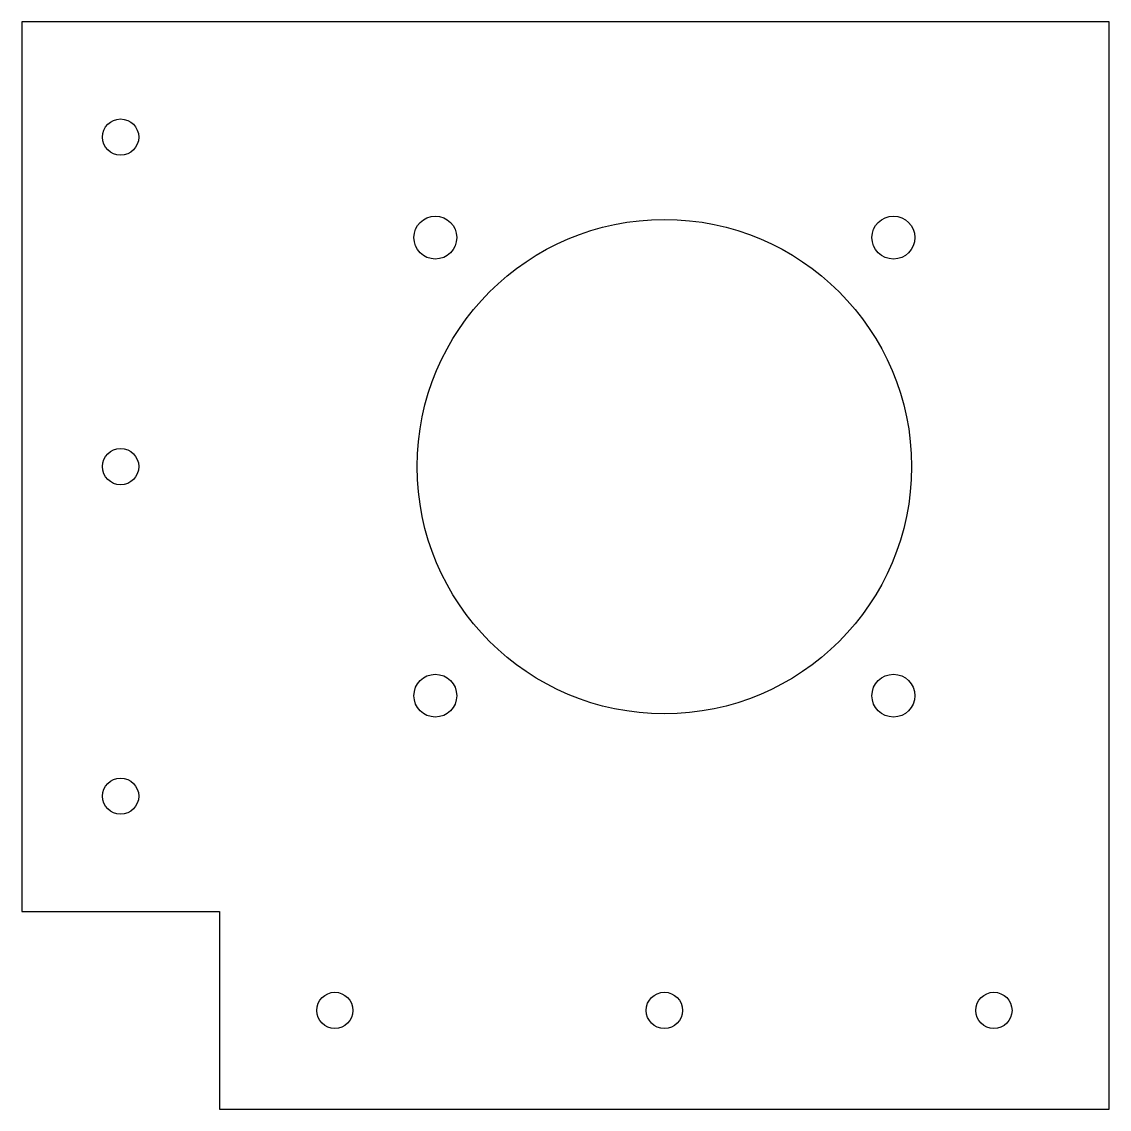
# Model space of a CAD drawing. Header units: millimetres. Extents: x -165 to 0, y 0 to 165.
import ezdxf

# ---------------------------------------------------------------- set-up
doc = ezdxf.new("R2010")
doc.units = ezdxf.units.MM

msp = doc.modelspace()

# ---------------------------------------------------------------- linework, layer by layer
at = {"color": 7, "linetype": 'Continuous', "lineweight": 25}
for p, q in [((-165, 165), (-165, 30)), ((0, 165), (-165, 165)), ((0, 0), (0, 165)), ((-165, 30), (-135, 30)), ((-135, 30), (-135, 0)), ((-135, 0), (0, 0))]:
    msp.add_line(p, q, dxfattribs=at)
for centre, radius in [((-150, 147.5), 2.75), ((-102.25, 132.25), 3.25), ((-32.75, 132.25), 3.25), ((-67.5, 97.5), 37.5), ((-150, 97.5), 2.75), ((-102.25, 62.75), 3.25), ((-32.75, 62.75), 3.25), ((-150, 47.5), 2.75), ((-117.5, 15), 2.75), ((-67.5, 15), 2.75), ((-17.5, 15), 2.75)]:
    msp.add_circle(centre, radius, dxfattribs=at)

doc.saveas('drawing.dxf')
